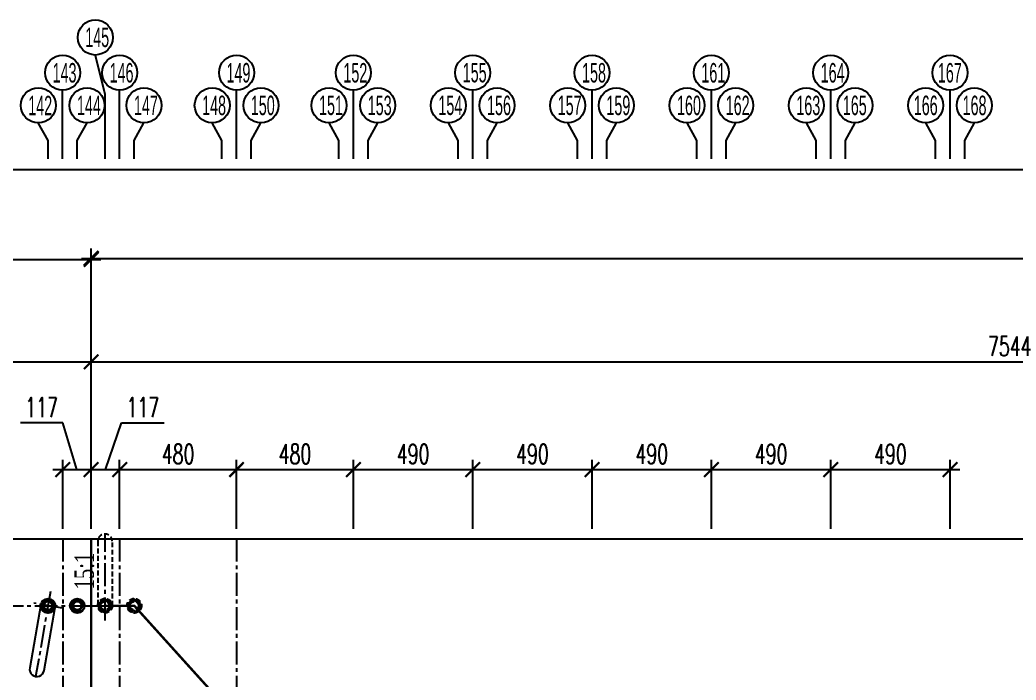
# Model space of a CAD drawing. Extents: x -64479 to 90650, y -38385 to 38270.
# Drawn here: x -28230 to -24139, y 13048 to 15757 of the extents above; entities that cross this region are included whole.
import ezdxf
from ezdxf.enums import TextEntityAlignment as Align

# ---------------------------------------------------------------- set-up
doc = ezdxf.new("R2010")
doc.units = 0
doc.header["$MEASUREMENT"] = 0
doc.linetypes.add('CENTER2', pattern=[1.125, 0.75, -0.125, 0.125, -0.125])
doc.linetypes.add('HIDDEN', pattern=[0.375, 0.25, -0.125])
doc.layers.get('0').update_dxf_attribs({"linetype": 'CONTINUOUS'})
for name, color, linetype in [('BORDER', 2, 'CONTINUOUS'), ('CENTER', 9, 'CENTER2'), ('DIMENSION', 4, 'CONTINUOUS'), ('HATCH', 7, 'CONTINUOUS'), ('HIDDEN', 4, 'HIDDEN'), ('Net vang', 2, 'CONTINUOUS'), ('PILE-D600', 20, 'CONTINUOUS'), ('TEXT', 3, 'CONTINUOUS')]:
    doc.layers.add(name, color=color, linetype=linetype)
doc.styles.add('DIM', font='romans.shx', dxfattribs={"width": 0.65})
doc.styles.get("Standard").update_dxf_attribs({"font": 'vn_vni.shx', "width": 0.9})
doc.styles.add('THUONG', font='vntimeh.shx')
doc.dimstyles.new('400.Ph', dxfattribs={"dimscale": 400, "dimtxt": 0.2, "dimasz": 0.15, "dimexe": 0.1, "dimexo": 0.1, "dimgap": 0.06, "dimtad": 1, "dimdec": 0, "dimzin": 0, "dimdsep": 46, "dimtxsty": 'DIM', "dimblk": 'ARCHTICK', "dimcen": 0.15, "dimdle": 0.1, "dimclrd": 256, "dimclre": 7, "dimclrt": 6, "dimadec": 0, "dimazin": 0, "dimtfac": 1, "dimtdec": 0, "dimtix": 1, "dimtmove": 0, "dimatfit": 3, "dimldrblk": 'ARCHTICK', "dimfxl": 1, "dimtolj": 1, "dimtzin": 0, "dimarcsym": 0})

# ---------------------------------------------------------------- blocks, each defined once
blk = doc.blocks.new('_ArchTick')
at = {"color": 0, "linetype": 'ByBlock', "const_width": 0.15}
blk.add_lwpolyline([(-0.5, -0.5), (0.5, 0.5)], dxfattribs=at)
blk = doc.blocks.new('*D18')
at = {"layer": 'DIMENSION', "color": 7, "lineweight": -2}
for p, q in [((-50569.1, 13667.7), (-50569.1, 15183.5)), ((-12849.1, 13667.7), (-12849.1, 15183.5))]:
    blk.add_line(p, q, dxfattribs=at)
at = {"layer": 'DIMENSION', "lineweight": -2}
blk.add_line((-50609.1, 15143.5), (-12809.1, 15143.5), dxfattribs=at)
at = {"layer": 'DIMENSION', "lineweight": -2, "xscale": 60, "yscale": 60, "zscale": 60, "rotation": 180}
blk.add_blockref('_ArchTick', (-50569.1, 15143.5), dxfattribs=at)
at = {"layer": 'DIMENSION', "lineweight": -2, "xscale": 60, "yscale": 60, "zscale": 60}
blk.add_blockref('_ArchTick', (-12849.1, 15143.5), dxfattribs=at)
at = {"layer": 'DIMENSION', "color": 6, "insert": (-31669.1, 15207.5), "char_height": 80, "attachment_point": 5, "style": 'DIM'}
blk.add_mtext('\\A1;37720', dxfattribs=at)
blk = doc.blocks.new('*D225')
at = {"layer": 'DIMENSION', "color": 7, "lineweight": -2}
for p, q in [((-50569.1, 13667.7), (-50569.1, 14814)), ((-27937.1, 13667.7), (-27937.1, 14814))]:
    blk.add_line(p, q, dxfattribs=at)
at = {"layer": 'DIMENSION', "lineweight": -2}
blk.add_line((-50609.1, 14774), (-27897.1, 14774), dxfattribs=at)
at = {"layer": 'DIMENSION', "lineweight": -2, "xscale": 60, "yscale": 60, "zscale": 60, "rotation": 180}
blk.add_blockref('_ArchTick', (-50569.1, 14774), dxfattribs=at)
at = {"layer": 'DIMENSION', "lineweight": -2, "xscale": 60, "yscale": 60, "zscale": 60}
blk.add_blockref('_ArchTick', (-27937.1, 14774), dxfattribs=at)
at = {"layer": 'DIMENSION', "color": 6, "insert": (-41742.3, 14838), "char_height": 80, "attachment_point": 5, "style": 'DIM'}
blk.add_mtext('\\A1;22632', dxfattribs=at)
blk = doc.blocks.new('*D226')
at = {"layer": 'DIMENSION', "color": 7, "lineweight": -2}
for p, q in [((-27937.1, 13707.7), (-27937.1, 14818.4)), ((-12849.1, 13667.7), (-12849.1, 14818.4))]:
    blk.add_line(p, q, dxfattribs=at)
at = {"layer": 'DIMENSION', "lineweight": -2}
blk.add_line((-27977.1, 14778.4), (-12809.1, 14778.4), dxfattribs=at)
at = {"layer": 'DIMENSION', "lineweight": -2, "xscale": 60, "yscale": 60, "zscale": 60, "rotation": 180}
blk.add_blockref('_ArchTick', (-27937.1, 14778.4), dxfattribs=at)
at = {"layer": 'DIMENSION', "lineweight": -2, "xscale": 60, "yscale": 60, "zscale": 60}
blk.add_blockref('_ArchTick', (-12849.1, 14778.4), dxfattribs=at)
at = {"layer": 'DIMENSION', "color": 6, "insert": (-20393.1, 14842.4), "char_height": 80, "attachment_point": 5, "style": 'DIM'}
blk.add_mtext('\\A1;15088', dxfattribs=at)
blk = doc.blocks.new('*D608')
at = {"layer": 'DIMENSION', "lineweight": -2}
for p, q in [((-61728.9, 14102.8), (-61903.2, 14102.8)), ((-61671, 13911.5), (-61728.9, 14102.8)), ((-61769.5, 13911.5), (-61572.5, 13911.5))]:
    blk.add_line(p, q, dxfattribs=at)
at = {"layer": 'DIMENSION', "color": 7, "lineweight": -2}
for p, q in [((-61729.5, 13667.7), (-61729.5, 13951.5)), ((-61612.5, 13667.7), (-61612.5, 13951.5))]:
    blk.add_line(p, q, dxfattribs=at)
at = {"layer": 'DIMENSION', "lineweight": -2, "xscale": 60, "yscale": 60, "zscale": 60, "rotation": 180}
blk.add_blockref('_ArchTick', (-61729.5, 13911.5), dxfattribs=at)
at = {"layer": 'DIMENSION', "lineweight": -2, "xscale": 60, "yscale": 60, "zscale": 60}
blk.add_blockref('_ArchTick', (-61612.5, 13911.5), dxfattribs=at)
at = {"layer": 'DIMENSION', "color": 6, "insert": (-61816, 14166.8), "char_height": 80, "attachment_point": 5, "style": 'DIM'}
blk.add_mtext('\\A1;117', dxfattribs=at)
blk = doc.blocks.new('*D346')
at = {"layer": 'DIMENSION', "lineweight": -2}
for p, q in [((-27878.6, 13911.5), (-27812.1, 14102.8)), ((-27812.1, 14102.8), (-27637.8, 14102.8)), ((-27977.1, 13911.5), (-27780.1, 13911.5))]:
    blk.add_line(p, q, dxfattribs=at)
at = {"layer": 'DIMENSION', "color": 7, "lineweight": -2}
for p, q in [((-27937.1, 13667.7), (-27937.1, 13951.5)), ((-27820.1, 13667.7), (-27820.1, 13951.5))]:
    blk.add_line(p, q, dxfattribs=at)
at = {"layer": 'DIMENSION', "lineweight": -2, "xscale": 60, "yscale": 60, "zscale": 60, "rotation": 180}
blk.add_blockref('_ArchTick', (-27937.1, 13911.5), dxfattribs=at)
at = {"layer": 'DIMENSION', "lineweight": -2, "xscale": 60, "yscale": 60, "zscale": 60}
blk.add_blockref('_ArchTick', (-27820.1, 13911.5), dxfattribs=at)
at = {"layer": 'DIMENSION', "color": 6, "insert": (-27725, 14166.8), "char_height": 80, "attachment_point": 5, "style": 'DIM'}
blk.add_mtext('\\A1;117', dxfattribs=at)
blk = doc.blocks.new('*D347')
at = {"layer": 'DIMENSION', "color": 7, "lineweight": -2}
for p, q in [((-27820.1, 13667.7), (-27820.1, 13951.5)), ((-27340.1, 13667.7), (-27340.1, 13951.5))]:
    blk.add_line(p, q, dxfattribs=at)
at = {"layer": 'DIMENSION', "lineweight": -2}
blk.add_line((-27860.1, 13911.5), (-27300.1, 13911.5), dxfattribs=at)
at = {"layer": 'DIMENSION', "lineweight": -2, "xscale": 60, "yscale": 60, "zscale": 60, "rotation": 180}
blk.add_blockref('_ArchTick', (-27820.1, 13911.5), dxfattribs=at)
at = {"layer": 'DIMENSION', "lineweight": -2, "xscale": 60, "yscale": 60, "zscale": 60}
blk.add_blockref('_ArchTick', (-27340.1, 13911.5), dxfattribs=at)
at = {"layer": 'DIMENSION', "color": 6, "insert": (-27580.1, 13975.5), "char_height": 80, "attachment_point": 5, "style": 'DIM'}
blk.add_mtext('\\A1;480', dxfattribs=at)
blk = doc.blocks.new('*D348')
at = {"layer": 'DIMENSION', "color": 7, "lineweight": -2}
for p, q in [((-27340.1, 13667.7), (-27340.1, 13951.5)), ((-26860.1, 13667.7), (-26860.1, 13951.5))]:
    blk.add_line(p, q, dxfattribs=at)
at = {"layer": 'DIMENSION', "lineweight": -2}
blk.add_line((-27380.1, 13911.5), (-26820.1, 13911.5), dxfattribs=at)
at = {"layer": 'DIMENSION', "lineweight": -2, "xscale": 60, "yscale": 60, "zscale": 60, "rotation": 180}
blk.add_blockref('_ArchTick', (-27340.1, 13911.5), dxfattribs=at)
at = {"layer": 'DIMENSION', "lineweight": -2, "xscale": 60, "yscale": 60, "zscale": 60}
blk.add_blockref('_ArchTick', (-26860.1, 13911.5), dxfattribs=at)
at = {"layer": 'DIMENSION', "color": 6, "insert": (-27100.1, 13975.5), "char_height": 80, "attachment_point": 5, "style": 'DIM'}
blk.add_mtext('\\A1;480', dxfattribs=at)
blk = doc.blocks.new('*D349')
at = {"layer": 'DIMENSION', "color": 7, "lineweight": -2}
for p, q in [((-26860.1, 13667.7), (-26860.1, 13951.5)), ((-26370.1, 13667.7), (-26370.1, 13951.5))]:
    blk.add_line(p, q, dxfattribs=at)
at = {"layer": 'DIMENSION', "lineweight": -2}
blk.add_line((-26900.1, 13911.5), (-26330.1, 13911.5), dxfattribs=at)
at = {"layer": 'DIMENSION', "lineweight": -2, "xscale": 60, "yscale": 60, "zscale": 60, "rotation": 180}
blk.add_blockref('_ArchTick', (-26860.1, 13911.5), dxfattribs=at)
at = {"layer": 'DIMENSION', "lineweight": -2, "xscale": 60, "yscale": 60, "zscale": 60}
blk.add_blockref('_ArchTick', (-26370.1, 13911.5), dxfattribs=at)
at = {"layer": 'DIMENSION', "color": 6, "insert": (-26615.1, 13975.5), "char_height": 80, "attachment_point": 5, "style": 'DIM'}
blk.add_mtext('\\A1;490', dxfattribs=at)
blk = doc.blocks.new('*D350')
at = {"layer": 'DIMENSION', "color": 7, "lineweight": -2}
for p, q in [((-26370.1, 13667.7), (-26370.1, 13951.5)), ((-25880.1, 13667.7), (-25880.1, 13951.5))]:
    blk.add_line(p, q, dxfattribs=at)
at = {"layer": 'DIMENSION', "lineweight": -2}
blk.add_line((-26410.1, 13911.5), (-25840.1, 13911.5), dxfattribs=at)
at = {"layer": 'DIMENSION', "lineweight": -2, "xscale": 60, "yscale": 60, "zscale": 60, "rotation": 180}
blk.add_blockref('_ArchTick', (-26370.1, 13911.5), dxfattribs=at)
at = {"layer": 'DIMENSION', "lineweight": -2, "xscale": 60, "yscale": 60, "zscale": 60}
blk.add_blockref('_ArchTick', (-25880.1, 13911.5), dxfattribs=at)
at = {"layer": 'DIMENSION', "color": 6, "insert": (-26125.1, 13975.5), "char_height": 80, "attachment_point": 5, "style": 'DIM'}
blk.add_mtext('\\A1;490', dxfattribs=at)
blk = doc.blocks.new('*D359')
at = {"layer": 'DIMENSION', "color": 7, "lineweight": -2}
for p, q in [((-25880.1, 13667.7), (-25880.1, 13951.5)), ((-25390.1, 13667.7), (-25390.1, 13951.5))]:
    blk.add_line(p, q, dxfattribs=at)
at = {"layer": 'DIMENSION', "lineweight": -2}
blk.add_line((-25920.1, 13911.5), (-25350.1, 13911.5), dxfattribs=at)
at = {"layer": 'DIMENSION', "lineweight": -2, "xscale": 60, "yscale": 60, "zscale": 60, "rotation": 180}
blk.add_blockref('_ArchTick', (-25880.1, 13911.5), dxfattribs=at)
at = {"layer": 'DIMENSION', "lineweight": -2, "xscale": 60, "yscale": 60, "zscale": 60}
blk.add_blockref('_ArchTick', (-25390.1, 13911.5), dxfattribs=at)
at = {"layer": 'DIMENSION', "color": 6, "insert": (-25635.1, 13975.5), "char_height": 80, "attachment_point": 5, "style": 'DIM'}
blk.add_mtext('\\A1;490', dxfattribs=at)
blk = doc.blocks.new('*D360')
at = {"layer": 'DIMENSION', "color": 7, "lineweight": -2}
for p, q in [((-25390.1, 13667.7), (-25390.1, 13951.5)), ((-24900.1, 13667.7), (-24900.1, 13951.5))]:
    blk.add_line(p, q, dxfattribs=at)
at = {"layer": 'DIMENSION', "lineweight": -2}
blk.add_line((-25430.1, 13911.5), (-24860.1, 13911.5), dxfattribs=at)
at = {"layer": 'DIMENSION', "lineweight": -2, "xscale": 60, "yscale": 60, "zscale": 60, "rotation": 180}
blk.add_blockref('_ArchTick', (-25390.1, 13911.5), dxfattribs=at)
at = {"layer": 'DIMENSION', "lineweight": -2, "xscale": 60, "yscale": 60, "zscale": 60}
blk.add_blockref('_ArchTick', (-24900.1, 13911.5), dxfattribs=at)
at = {"layer": 'DIMENSION', "color": 6, "insert": (-25145.1, 13975.5), "char_height": 80, "attachment_point": 5, "style": 'DIM'}
blk.add_mtext('\\A1;490', dxfattribs=at)
blk = doc.blocks.new('*D363')
at = {"layer": 'DIMENSION', "color": 7, "lineweight": -2}
for p, q in [((-24900.1, 13667.7), (-24900.1, 13951.5)), ((-24410.1, 13667.7), (-24410.1, 13951.5))]:
    blk.add_line(p, q, dxfattribs=at)
at = {"layer": 'DIMENSION', "lineweight": -2}
blk.add_line((-24940.1, 13911.5), (-24370.1, 13911.5), dxfattribs=at)
at = {"layer": 'DIMENSION', "lineweight": -2, "xscale": 60, "yscale": 60, "zscale": 60, "rotation": 180}
blk.add_blockref('_ArchTick', (-24900.1, 13911.5), dxfattribs=at)
at = {"layer": 'DIMENSION', "lineweight": -2, "xscale": 60, "yscale": 60, "zscale": 60}
blk.add_blockref('_ArchTick', (-24410.1, 13911.5), dxfattribs=at)
at = {"layer": 'DIMENSION', "color": 6, "insert": (-24655.1, 13975.5), "char_height": 80, "attachment_point": 5, "style": 'DIM'}
blk.add_mtext('\\A1;490', dxfattribs=at)
blk = doc.blocks.new('*D408')
at = {"layer": 'HIDDEN', "color": 7, "lineweight": -2}
for p, q in [((-35481.1, 13667.7), (-35481.1, 14393.8)), ((-27937.1, 13667.7), (-27937.1, 14393.8))]:
    blk.add_line(p, q, dxfattribs=at)
at = {"layer": 'HIDDEN', "lineweight": -2}
blk.add_line((-35521.1, 14353.8), (-27897.1, 14353.8), dxfattribs=at)
at = {"layer": 'HIDDEN', "lineweight": -2, "xscale": 60, "yscale": 60, "zscale": 60, "rotation": 180}
blk.add_blockref('_ArchTick', (-35481.1, 14353.8), dxfattribs=at)
at = {"layer": 'HIDDEN', "lineweight": -2, "xscale": 60, "yscale": 60, "zscale": 60}
blk.add_blockref('_ArchTick', (-27937.1, 14353.8), dxfattribs=at)
at = {"layer": 'HIDDEN', "color": 6, "insert": (-31709.1, 14417.8), "char_height": 80, "attachment_point": 5, "style": 'DIM'}
blk.add_mtext('\\A1;7544', dxfattribs=at)
blk = doc.blocks.new('*D409')
at = {"layer": 'HIDDEN', "color": 7, "lineweight": -2}
for p, q in [((-27937.1, 13667.7), (-27937.1, 14393.8)), ((-20393.1, 13667.7), (-20393.1, 14393.8))]:
    blk.add_line(p, q, dxfattribs=at)
at = {"layer": 'HIDDEN', "lineweight": -2}
blk.add_line((-27977.1, 14353.8), (-20353.1, 14353.8), dxfattribs=at)
at = {"layer": 'HIDDEN', "lineweight": -2, "xscale": 60, "yscale": 60, "zscale": 60, "rotation": 180}
blk.add_blockref('_ArchTick', (-27937.1, 14353.8), dxfattribs=at)
at = {"layer": 'HIDDEN', "lineweight": -2, "xscale": 60, "yscale": 60, "zscale": 60}
blk.add_blockref('_ArchTick', (-20393.1, 14353.8), dxfattribs=at)
at = {"layer": 'HIDDEN', "color": 6, "insert": (-24165.1, 14417.8), "char_height": 80, "attachment_point": 5, "style": 'DIM'}
blk.add_mtext('\\A1;7544', dxfattribs=at)
blk = doc.blocks.new('pd3')
at = {"layer": 'HATCH'}
h = blk.add_hatch(dxfattribs=at)
h.set_pattern_fill('ANSI31', color=256, scale=50, style=0)
h.set_pattern_definition([(45, (-53720.761, -6280.5305), (-4.4194174, 4.4194174), [])])
h.paths.add_polyline_path([(-61819.5, 13352.7, 1), (-61759.5, 13352.7, 1)])
h.paths.add_polyline_path([(-61772.5, 13352.7, -1), (-61806.5, 13352.7, -1)], flags=16)
h = blk.add_hatch(dxfattribs=at)
h.set_pattern_fill('ANSI31', color=256, scale=50, style=0)
h.set_pattern_definition([(45, (-53600.761, -6280.5305), (-4.4194174, 4.4194174), [])])
h.paths.add_polyline_path([(-61699.5, 13352.7, 1), (-61639.5, 13352.7, 1)])
h.paths.add_polyline_path([(-61652.5, 13352.7, -1), (-61686.5, 13352.7, -1)], flags=16)
at = {"layer": 'BORDER'}
for points in [[(-69156.5, 13627.7), (-61612.5, 13627.7)], [(-61612.5, 13627.7), (-61612.5, 11227.7), (-69156.5, 11227.7), (-69156.5, 13627.7)]]:
    blk.add_lwpolyline(points, dxfattribs=at)
at = {"layer": 'CENTER', "ltscale": 125}
for p, q in [((-61729.5, 13627.7), (-61729.5, 11227.7)), ((-61779.1, 13411.8), (-61840.7, 13062.7)), ((-69156.5, 13352.7), (-61612.5, 13352.7)), ((-61730.4, 13342.3), (-61848.6, 13363.1))]:
    blk.add_line(p, q, dxfattribs=at)
at = {"layer": 'DIMENSION', "color": 7}
blk.add_line((-61729.5, 13667.7), (-61729.5, 13951.5), dxfattribs=at)
at = {"layer": 'PILE-D600', "linetype": 'Continuous', "ltscale": 0.7}
blk.add_lwpolyline([(-61819.1, 13357.9), (-61865, 13097.5, 1), (-61805.9, 13087.1), (-61760, 13347.5)], format="xyb", dxfattribs=at)
for centre, radius in [((-61789.5, 13352.7), 30), ((-61669.5, 13352.7), 30), ((-61789.5, 13352.7), 17), ((-61669.5, 13352.7), 17)]:
    blk.add_circle(centre, radius, dxfattribs=at)
at = {"layer": 'DIMENSION', "xscale": 40, "yscale": 40, "zscale": 40}
blk.add_blockref('_ArchTick', (-61729.5, 13911.5), dxfattribs=at)
at = {"layer": 'DIMENSION'}
dim = blk.add_linear_dim(base=(-61612.5, 13911.5), p1=(-61729.5, 13627.7), p2=(-61612.5, 13627.7), dimstyle='400.Ph', override={"dimtmove": 1}, dxfattribs=at)
dim.commit()
dim.dimension.update_dxf_attribs({"geometry": '*D608', "text_midpoint": (-61752.9, 14102.8), "dimtype": 128})

msp = doc.modelspace()

# ---------------------------------------------------------------- hatches: boundary and pattern name
at = {"layer": 'HATCH'}
h = msp.add_hatch(dxfattribs=at)
h.set_pattern_fill('ANSI31', color=256, scale=50, style=0)
h.set_pattern_definition([(45, (-19811.3035, -6280.5305), (-4.4194174, 4.4194174), [])])
h.paths.add_polyline_path([(-27910.1, 13352.7, 1), (-27850.1, 13352.7, 1)])
h.paths.add_polyline_path([(-27863.1, 13352.7, -1), (-27897.1, 13352.7, -1)], flags=16)
h = msp.add_hatch(dxfattribs=at)
h.set_pattern_fill('ANSI31', color=256, scale=50, style=0)
h.set_pattern_definition([(45, (-19691.3035, -6280.5305), (-4.4194174, 4.4194174), [])])
h.paths.add_polyline_path([(-27790.1, 13352.7, 1), (-27730.1, 13352.7, 1)])
h.paths.add_polyline_path([(-27743.1, 13352.7, -1), (-27777.1, 13352.7, -1)], flags=16)

# ---------------------------------------------------------------- linework, layer by layer
at = {"layer": 'BORDER', "ltscale": 200}
msp.add_lwpolyline([(-27937.1, 13627.7), (-20393.1, 13627.7)], dxfattribs=at)
at = {"layer": 'BORDER'}
msp.add_lwpolyline([(-20393.1, 13627.7), (-20393.1, 11227.7), (-27937.1, 11227.7), (-27937.1, 13627.7)], dxfattribs=at)
at = {"layer": 'CENTER', "ltscale": 125}
for p, q in [((-27880.1, 13292.7), (-27880.1, 13647.1)), ((-27820.1, 13627.7), (-27820.1, 11227.7)), ((-27340.1, 13627.7), (-27340.1, 11227.7)), ((-27937.1, 13352.7), (-27760.1, 13352.7))]:
    msp.add_line(p, q, dxfattribs=at)
at = {"layer": 'DIMENSION', "color": 7}
msp.add_line((-27820.1, 13667.7), (-27820.1, 13951.5), dxfattribs=at)
at = {"layer": 'HIDDEN', "ltscale": 80}
msp.add_lwpolyline([(-27850.1, 13352.7), (-27850.1, 13617.1, 1), (-27910.1, 13617.1), (-27910.1, 13352.7)], format="xyb", dxfattribs=at)
at = {"layer": 'HIDDEN', "ltscale": 100, "const_width": 10}
msp.add_lwpolyline([(-27880.1, 13352.7), (-27760.1, 13352.7), (-27340.1, 12887.7), (-27340.1, 12829.7), (-26860.1, 12827.7), (-26310.1, 12302.7), (-25940.1, 12302.7), (-25820.1, 12302.7), (-25390.1, 11827.7), (-24900.1, 11827.7), (-24470.1, 11352.7), (-24350.1, 11352.7)], dxfattribs=at)
at = {"layer": 'HIDDEN', "ltscale": 80}
for centre, radius in [((-27880.1, 13352.7), 30), ((-27760.1, 13352.7), 30), ((-27880.1, 13352.7), 17), ((-27760.1, 13352.7), 17)]:
    msp.add_circle(centre, radius, dxfattribs=at)
at = {"layer": 'Net vang'}
for p, q in [((-27880.1, 15452.3), (-27920.1, 15614.5)), ((-28054.1, 15187.4), (-28054.1, 15468.1)), ((-27820.1, 15187.4), (-27820.1, 15468.1)), ((-27340.1, 15187.4), (-27340.1, 15468.1)), ((-26860.1, 15187.4), (-26860.1, 15468.1)), ((-26370.1, 15187.4), (-26370.1, 15468.1)), ((-25880.1, 15187.4), (-25880.1, 15468.1)), ((-25390.1, 15187.4), (-25390.1, 15468.1)), ((-24900.1, 15187.4), (-24900.1, 15468.1)), ((-24410.1, 15187.4), (-24410.1, 15468.1)), ((-27880.1, 15187.4), (-27880.1, 15452.3)), ((-28114.1, 15262.4), (-28154.1, 15334.2)), ((-27994.1, 15262.4), (-27954.1, 15334.2)), ((-27760.1, 15262.4), (-27720.1, 15334.2)), ((-27400.1, 15262.4), (-27440.1, 15334.2)), ((-27280.1, 15262.4), (-27240.1, 15334.2)), ((-26920.1, 15262.4), (-26960.1, 15334.2)), ((-26800.1, 15262.4), (-26760.1, 15334.2)), ((-26430.1, 15262.4), (-26470.1, 15334.2)), ((-26310.1, 15262.4), (-26270.1, 15334.2)), ((-25940.1, 15262.4), (-25980.1, 15334.2)), ((-25820.1, 15262.4), (-25780.1, 15334.2)), ((-25450.1, 15262.4), (-25490.1, 15334.2)), ((-25330.1, 15262.4), (-25290.1, 15334.2)), ((-24960.1, 15262.4), (-25000.1, 15334.2)), ((-24840.1, 15262.4), (-24800.1, 15334.2)), ((-24470.1, 15262.4), (-24510.1, 15334.2)), ((-24350.1, 15262.4), (-24310.1, 15334.2)), ((-28114.1, 15187.4), (-28114.1, 15262.4)), ((-27994.1, 15187.4), (-27994.1, 15262.4)), ((-27760.1, 15187.4), (-27760.1, 15262.4)), ((-27400.1, 15187.4), (-27400.1, 15262.4)), ((-27280.1, 15187.4), (-27280.1, 15262.4)), ((-26920.1, 15187.4), (-26920.1, 15262.4)), ((-26800.1, 15187.4), (-26800.1, 15262.4)), ((-26430.1, 15187.4), (-26430.1, 15262.4)), ((-26310.1, 15187.4), (-26310.1, 15262.4)), ((-25940.1, 15187.4), (-25940.1, 15262.4)), ((-25820.1, 15187.4), (-25820.1, 15262.4)), ((-25450.1, 15187.4), (-25450.1, 15262.4)), ((-25330.1, 15187.4), (-25330.1, 15262.4)), ((-24960.1, 15187.4), (-24960.1, 15262.4)), ((-24840.1, 15187.4), (-24840.1, 15262.4)), ((-24470.1, 15187.4), (-24470.1, 15262.4)), ((-24350.1, 15187.4), (-24350.1, 15262.4))]:
    msp.add_line(p, q, dxfattribs=at)
for centre in [(-27920.1, 15684.9), (-28054.1, 15540.1), (-27820.1, 15540.1), (-27340.1, 15540.1), (-26860.1, 15540.1), (-26370.1, 15540.1), (-25880.1, 15540.1), (-25390.1, 15540.1), (-24900.1, 15540.1), (-24410.1, 15540.1), (-28154.1, 15406.2), (-27954.1, 15406.2), (-27720.1, 15406.2), (-27440.1, 15406.2), (-27240.1, 15406.2), (-26960.1, 15406.2), (-26760.1, 15406.2), (-26470.1, 15406.2), (-26270.1, 15406.2), (-25980.1, 15406.2), (-25780.1, 15406.2), (-25490.1, 15406.2), (-25290.1, 15406.2), (-25000.1, 15406.2), (-24800.1, 15406.2), (-24510.1, 15406.2), (-24310.1, 15406.2)]:
    msp.add_circle(centre, 72, dxfattribs=at)

# ---------------------------------------------------------------- block references
at = {"layer": 'DIMENSION'}
msp.add_blockref('pd3', (33675.5, 0), dxfattribs=at)
at = {"layer": 'DIMENSION', "xscale": 40, "yscale": 40, "zscale": 40, "rotation": 180}
msp.add_blockref('_ArchTick', (-27820.1, 13911.5), dxfattribs=at)

# ---------------------------------------------------------------- texts
at = {"layer": 'TEXT', "width": 0.55}
for s, p in [('145', (-27912.3, 15684.9)), ('143', (-28046.3, 15540.1)), ('146', (-27812.3, 15540.1)), ('149', (-27332.3, 15540.1)), ('152', (-26852.3, 15540.1)), ('155', (-26362.3, 15540.1)), ('158', (-25872.3, 15540.1)), ('161', (-25382.3, 15540.1)), ('164', (-24892.3, 15540.1)), ('167', (-24411.2, 15540.1)), ('142', (-28146.3, 15406.2)), ('144', (-27946.3, 15406.2)), ('147', (-27712.3, 15406.2)), ('148', (-27432.3, 15406.2)), ('150', (-27232.3, 15406.2)), ('151', (-26952.3, 15406.2)), ('153', (-26752.3, 15406.2)), ('154', (-26462.3, 15406.2)), ('156', (-26262.3, 15406.2)), ('157', (-25972.3, 15406.2)), ('159', (-25772.3, 15406.2)), ('160', (-25482.3, 15406.2)), ('162', (-25282.3, 15406.2)), ('163', (-24992.3, 15406.2)), ('165', (-24801.4, 15406.2)), ('166', (-24510.1, 15406.2)), ('168', (-24309.6, 15406.2))]:
    msp.add_text(s, height=80, dxfattribs=at).set_placement(p, align=Align.MIDDLE)
at = {"layer": 'TEXT', "style": 'THUONG', "width": 0.7}
msp.add_text('15:1', height=80, rotation=90, dxfattribs=at).set_placement((-27901.9, 13419.8), align=Align.BOTTOM_LEFT)

# ---------------------------------------------------------------- dimensions: what is measured, and where the dimension line sits
at = {"layer": 'DIMENSION'}
for base, p2, picture, middle in [((-12849.1, 15143.5), (-12849.1, 13627.7), '*D18', (-31669.1, 15143.5)), ((-27937.1, 14774), (-27937.1, 13627.7), '*D225', (-41742.3, 14774))]:
    dim = msp.add_linear_dim(base=base, p1=(-50569.1, 13627.7), p2=p2, dimstyle='400.Ph', dxfattribs=at)
    dim.commit()
    dim.dimension.update_dxf_attribs({"geometry": picture, "text_midpoint": middle, "dimtype": 160})
for base, p1, p2, picture, middle in [((-12849.1, 14778.4), (-27937.1, 13667.7), (-12849.1, 13627.7), '*D226', (-20393.1, 14842.4)), ((-27340.1, 13911.5), (-27820.1, 13627.7), (-27340.1, 13627.7), '*D347', (-27580.1, 13975.5)), ((-25390.1, 13911.5), (-25880.1, 13627.7), (-25390.1, 13627.7), '*D359', (-25635.1, 13975.5)), ((-24410.1, 13911.5), (-24900.1, 13627.7), (-24410.1, 13627.7), '*D363', (-24655.1, 13975.5))]:
    dim = msp.add_linear_dim(base=base, p1=p1, p2=p2, dimstyle='400.Ph', dxfattribs=at)
    dim.commit()
    dim.dimension.update_dxf_attribs({"geometry": picture, "text_midpoint": middle})
dim = msp.add_linear_dim(base=(-27820.1, 13911.5), p1=(-27937.1, 13627.7), p2=(-27820.1, 13627.7), dimstyle='400.Ph', override={"dimtmove": 1}, dxfattribs=at)
dim.commit()
dim.dimension.update_dxf_attribs({"geometry": '*D346', "text_midpoint": (-27788.1, 14102.8), "dimtype": 160})
for base, p1, p2, picture, middle in [((-26860.1, 13911.5), (-27340.1, 13627.7), (-26860.1, 13627.7), '*D348', (-27100.1, 13975.5)), ((-26370.1, 13911.5), (-26860.1, 13627.7), (-26370.1, 13627.7), '*D349', (-26615.1, 13975.5)), ((-25880.1, 13911.5), (-26370.1, 13627.7), (-25880.1, 13627.7), '*D350', (-26125.1, 13975.5)), ((-24900.1, 13911.5), (-25390.1, 13627.7), (-24900.1, 13627.7), '*D360', (-25145.1, 13975.5))]:
    dim = msp.add_linear_dim(base=base, p1=p1, p2=p2, dimstyle='400.Ph', override={"dimtmove": 1}, dxfattribs=at)
    dim.commit()
    dim.dimension.update_dxf_attribs({"geometry": picture, "text_midpoint": middle})
at = {"layer": 'HIDDEN'}
for base, p1, p2, picture, middle in [((-27937.1, 14353.8), (-35481.1, 13627.7), (-27937.1, 13627.7), '*D408', (-31709.1, 14417.8)), ((-20393.1, 14353.8), (-27937.1, 13627.7), (-20393.1, 13627.7), '*D409', (-24165.1, 14417.8))]:
    dim = msp.add_linear_dim(base=base, p1=p1, p2=p2, dimstyle='400.Ph', override={"dimtmove": 1}, dxfattribs=at)
    dim.commit()
    dim.dimension.update_dxf_attribs({"geometry": picture, "text_midpoint": middle})

doc.saveas('drawing.dxf')
